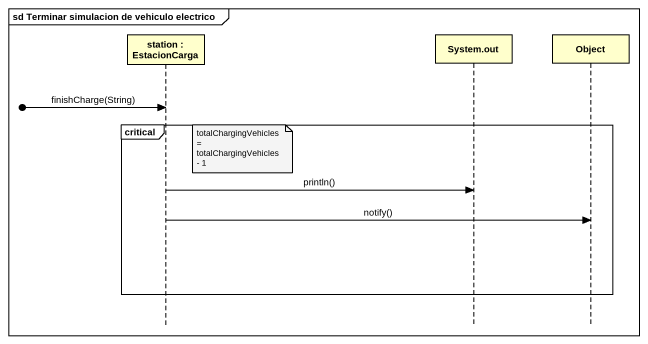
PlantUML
@startuml
mainframe sd Terminar simulacion de vehiculo electrico
hide footbox
participant "station : EstacionCarga" as station
participant "System.out" as System_out
participant "Object" as Object_

[o-> station : finishCharge(String)
critical
  note right of station : totalChargingVehicles = totalChargingVehicles - 1
  station -> System_out : println()
  station -> Object_ : notify()
end
@enduml
